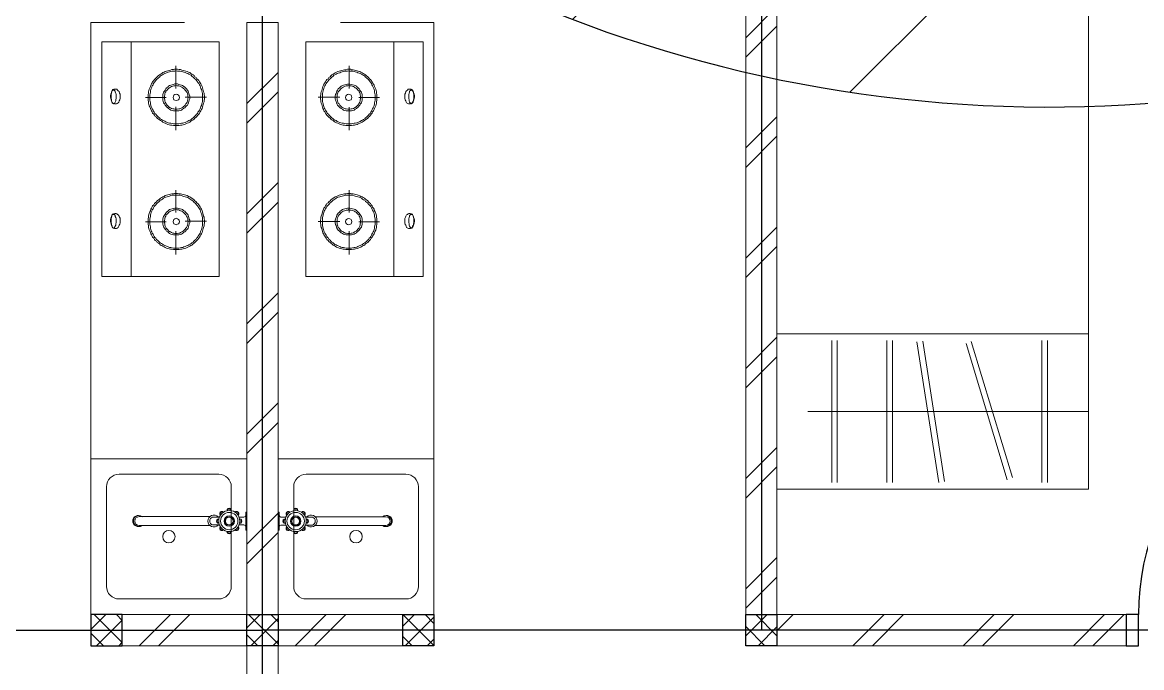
# Model space of a CAD drawing. Header units: millimetres. Extents: x -324 to 75, y -297 to 74.
# Drawn here: x -71.596 to -68.006, y 10.525 to 12.596 of the extents above; entities that cross this region are included whole.
import ezdxf

# ---------------------------------------------------------------- set-up
doc = ezdxf.new("R2010")
doc.units = ezdxf.units.MM
doc.layers.get('defpoints').update_dxf_attribs({"color": 1})
for name, color, linetype, lineweight in [('ars', 11, 'Continuous', 0), ('KOL', 1, 'Continuous', 30), ('KOLOM', 4, 'Continuous', 9), ('lan', 7, 'Continuous', 15), ('SANITAIR', 15, 'Continuous', 9), ('tem', 5, 'Continuous', 20)]:
    doc.layers.add(name, color=color, linetype=linetype, lineweight=lineweight)
doc.layers.add('as', color=1, linetype='Continuous', plot=False)
doc.layers.add('Kusen', color=30, linetype='Continuous')

# ---------------------------------------------------------------- blocks, each defined once
blk = doc.blocks.new('P.80')
at = {"layer": 'Kusen'}
for points in [[(-69.8094, -74.8368), (-69.7694, -74.8368), (-69.7694, -74.0368), (-69.8094, -74.0368)], [(-70.6094, -74.9368), (-70.5694, -74.9368), (-70.5694, -74.8368), (-70.6094, -74.8368)], [(-69.7694, -74.9368), (-69.7294, -74.9368), (-69.7294, -74.8368), (-69.7694, -74.8368)]]:
    blk.add_lwpolyline(points, close=True, dxfattribs=at)
blk.add_arc((-69.7694, -74.8368), 0.8, 90, 180, dxfattribs=at)
blk = doc.blocks.new('KRAN DPR ATAS')
for p, q in [((-0.0289, 0), (0.0289, 0)), ((-0.0289, 0), (-0.0289, -0.0021)), ((0.0289, 0), (0.0289, -0.0021)), ((-0.0275, -0.0035), (0.0275, -0.0035)), ((-0.0127, -0.0092), (-0.0127, -0.0252)), ((0.0127, -0.0092), (0.0127, -0.0252)), ((-0.0127, -0.0877), (-0.0127, -0.1101)), ((0.0127, -0.0877), (0.0127, -0.1101)), ((-0.014, -0.1188), (-0.014, -0.3457)), ((0.014, -0.1188), (0.014, -0.3457))]:
    blk.add_line(p, q)
for radius in [0.0338, 0.0279, 0.0166, 0.0138, 0.0123]:
    blk.add_circle((0, -0.0564), radius)
for centre, radius, start, end in [((-0.0239, -0.0326), 0.00706, 39.002, 230.998), ((-0.0222, -0.0342), 0.00706, 58.1189, 211.8811), ((-0.0275, -0.0021), 0.00141, 180, 270), ((-0.0183, -0.0092), 0.00564, 0, 90), ((-0.0009, -0.0214), 0.00884, 254.902, 254.902), ((0, -0.0227), 0.00706, 354.002, 185.998), ((0, -0.025), 0.00706, 13.1189, 166.8811), ((0.0183, -0.0092), 0.00564, 90, 180), ((0.0239, -0.0326), 0.00706, 309.002, 140.998), ((0.0222, -0.0342), 0.00706, 328.1189, 121.8811), ((0.0275, -0.0021), 0.00141, 270, 0), ((-0.0338, -0.0564), 0.00706, 84.002, 275.998), ((-0.0315, -0.0564), 0.00706, 103.1189, 256.8811), ((0.0338, -0.0564), 0.00706, 264.002, 95.998), ((0.0315, -0.0564), 0.00706, 283.1189, 76.8811), ((-0.0239, -0.0803), 0.00706, 129.002, 320.998), ((-0.0222, -0.0787), 0.00706, 148.1189, 301.8811), ((0, -0.1058), 0.0191, 134.711, 45.289), ((0, -0.0902), 0.00706, 174.002, 5.998), ((0, -0.0879), 0.00706, 193.1189, 346.8811), ((0.0239, -0.0803), 0.00706, 219.002, 50.998), ((0.0222, -0.0787), 0.00706, 238.1189, 31.8811), ((0, -0.1058), 0.0134, 198.6717, 270), ((0, -0.1058), 0.0134, 270, 341.3283), ((0, -0.3457), 0.0178, 141.8277, 38.1723), ((0, -0.3484), 0.0178, 175.6641, 4.3359), ((0, -0.3457), 0.014, 180, 0)]:
    blk.add_arc(centre, radius, start, end)
blk = doc.blocks.new('KOMPOR')
for points in [[(0, 0.3765), (0, -0.3765)], [(0.0944, 0.3765), (0, 0.3765)], [(0.3765, 0.3765), (0.0944, 0.3765)], [(0.0944, 0.3765), (0.0944, -0.3765)], [(0.3765, -0.3765), (0.3765, 0.3765)], [(0.2385, 0.2906), (0.2337, 0.2906), (0.23, 0.2906), (0.2252, 0.2893), (0.2203, 0.2893), (0.2167, 0.2881), (0.2119, 0.2869), (0.2082, 0.2857), (0.2034, 0.2833), (0.1998, 0.2821), (0.1961, 0.2797), (0.1925, 0.2772), (0.1889, 0.276), (0.1852, 0.2724), (0.1816, 0.27), (0.178, 0.2676), (0.1755, 0.2639), (0.1719, 0.2615), (0.1695, 0.2579), (0.1671, 0.2542), (0.1634, 0.2506), (0.1622, 0.247), (0.1598, 0.2433), (0.1574, 0.2397), (0.1562, 0.2361), (0.1538, 0.2312), (0.1525, 0.2276), (0.1513, 0.2228), (0.1501, 0.2191), (0.1501, 0.2143), (0.1489, 0.2094), (0.1489, 0.2058), (0.1489, 0.201), (0.1489, 0.1961), (0.1489, 0.1913), (0.1501, 0.1864), (0.1501, 0.1828), (0.1513, 0.178), (0.1525, 0.1743), (0.1538, 0.1695), (0.1562, 0.1659), (0.1574, 0.161), (0.1598, 0.1574), (0.1622, 0.1538), (0.1634, 0.1501), (0.1671, 0.1465), (0.1695, 0.1429), (0.1719, 0.1404), (0.1755, 0.1368), (0.178, 0.1344), (0.1816, 0.1308), (0.1852, 0.1283), (0.1889, 0.1259), (0.1925, 0.1235), (0.1961, 0.1211), (0.1998, 0.1199), (0.2034, 0.1174), (0.2082, 0.1162), (0.2119, 0.115), (0.2167, 0.1138), (0.2203, 0.1126), (0.2252, 0.1114), (0.23, 0.1114), (0.2337, 0.1102), (0.2385, 0.1102), (0.2433, 0.1102), (0.2482, 0.1114), (0.253, 0.1114), (0.2567, 0.1126), (0.2615, 0.1138), (0.2651, 0.115), (0.27, 0.1162), (0.2736, 0.1174), (0.2785, 0.1199), (0.2821, 0.1211), (0.2857, 0.1235), (0.2893, 0.1259), (0.293, 0.1283), (0.2966, 0.1308), (0.299, 0.1344), (0.3027, 0.1368), (0.3051, 0.1404), (0.3087, 0.1429), (0.3111, 0.1465), (0.3136, 0.1501), (0.316, 0.1538), (0.3184, 0.1574), (0.3196, 0.161), (0.322, 0.1659), (0.3232, 0.1695), (0.3245, 0.1743), (0.3257, 0.178), (0.3269, 0.1828), (0.3281, 0.1864), (0.3281, 0.1913), (0.3293, 0.1961), (0.3293, 0.201), (0.3293, 0.2058), (0.3281, 0.2094), (0.3281, 0.2143), (0.3269, 0.2191), (0.3257, 0.2228), (0.3245, 0.2276), (0.3232, 0.2312), (0.322, 0.2361), (0.3196, 0.2397), (0.3184, 0.2433), (0.316, 0.247), (0.3136, 0.2506), (0.3111, 0.2542), (0.3087, 0.2579), (0.3051, 0.2615), (0.3027, 0.2639), (0.299, 0.2676), (0.2966, 0.27), (0.293, 0.2724), (0.2893, 0.276), (0.2857, 0.2772), (0.2821, 0.2797), (0.2785, 0.2821), (0.2736, 0.2833), (0.27, 0.2857), (0.2651, 0.2869), (0.2615, 0.2881), (0.2567, 0.2893), (0.253, 0.2893), (0.2482, 0.2906), (0.2433, 0.2906), (0.2385, 0.2906)], [(0.2373, 0.3063), (0.2373, 0.2312)], [(0.2385, 0.2857), (0.2349, 0.2857), (0.23, 0.2857), (0.2264, 0.2845), (0.2215, 0.2833), (0.2179, 0.2833), (0.2131, 0.2821), (0.2094, 0.2809), (0.2058, 0.2785), (0.2022, 0.2772), (0.1985, 0.2748), (0.1949, 0.2736), (0.1913, 0.2712), (0.1877, 0.2688), (0.1852, 0.2663), (0.1816, 0.2639), (0.1792, 0.2603), (0.1755, 0.2579), (0.1731, 0.2542), (0.1707, 0.2518), (0.1683, 0.2482), (0.1659, 0.2446), (0.1646, 0.2409), (0.1622, 0.2373), (0.161, 0.2337), (0.1586, 0.23), (0.1574, 0.2264), (0.1562, 0.2215), (0.1562, 0.2179), (0.155, 0.2131), (0.1538, 0.2094), (0.1538, 0.2046), (0.1538, 0.201), (0.1538, 0.1961), (0.1538, 0.1925), (0.155, 0.1877), (0.1562, 0.184), (0.1562, 0.1792), (0.1574, 0.1755), (0.1586, 0.1719), (0.161, 0.1671), (0.1622, 0.1634), (0.1646, 0.1598), (0.1659, 0.1562), (0.1683, 0.1525), (0.1707, 0.1501), (0.1731, 0.1465), (0.1755, 0.1441), (0.1792, 0.1404), (0.1816, 0.138), (0.1852, 0.1356), (0.1877, 0.132), (0.1913, 0.1308), (0.1949, 0.1283), (0.1985, 0.1259), (0.2022, 0.1235), (0.2058, 0.1223), (0.2094, 0.1211), (0.2131, 0.1199), (0.2179, 0.1186), (0.2215, 0.1174), (0.2264, 0.1162), (0.23, 0.1162), (0.2349, 0.1162), (0.2385, 0.1162), (0.2433, 0.1162), (0.247, 0.1162), (0.2518, 0.1162), (0.2554, 0.1174), (0.2603, 0.1186), (0.2639, 0.1199), (0.2676, 0.1211), (0.2724, 0.1223), (0.276, 0.1235), (0.2797, 0.1259), (0.2833, 0.1283), (0.2869, 0.1308), (0.2893, 0.132), (0.293, 0.1356), (0.2954, 0.138), (0.299, 0.1404), (0.3015, 0.1441), (0.3039, 0.1465), (0.3075, 0.1501), (0.3087, 0.1525), (0.3111, 0.1562), (0.3136, 0.1598), (0.316, 0.1634), (0.3172, 0.1671), (0.3184, 0.1719), (0.3196, 0.1755), (0.3208, 0.1792), (0.322, 0.184), (0.3232, 0.1877), (0.3232, 0.1925), (0.3232, 0.1961), (0.3232, 0.201), (0.3232, 0.2046), (0.3232, 0.2094), (0.3232, 0.2131), (0.322, 0.2179), (0.3208, 0.2215), (0.3196, 0.2264), (0.3184, 0.23), (0.3172, 0.2337), (0.316, 0.2373), (0.3136, 0.2409), (0.3111, 0.2446), (0.3087, 0.2482), (0.3075, 0.2518), (0.3039, 0.2542), (0.3015, 0.2579), (0.299, 0.2603), (0.2954, 0.2639), (0.293, 0.2663), (0.2893, 0.2688), (0.2869, 0.2712), (0.2833, 0.2736), (0.2797, 0.2748), (0.276, 0.2772), (0.2724, 0.2785), (0.2676, 0.2809), (0.2639, 0.2821), (0.2603, 0.2833), (0.2554, 0.2833), (0.2518, 0.2845), (0.247, 0.2857), (0.2433, 0.2857), (0.2385, 0.2857)], [(0.0436, 0.2228), (0.0472, 0.2228), (0.0496, 0.2215), (0.0533, 0.2191), (0.0545, 0.2155), (0.0557, 0.2119), (0.0581, 0.2094), (0.0593, 0.2046), (0.0593, 0.1998), (0.0593, 0.1949), (0.0593, 0.1901), (0.0569, 0.1864), (0.0557, 0.1828), (0.0533, 0.1792), (0.0508, 0.178), (0.0484, 0.1755), (0.046, 0.1743), (0.0424, 0.1743), (0.04, 0.1755), (0.0375, 0.178), (0.0339, 0.1792), (0.0327, 0.1828), (0.0315, 0.1864), (0.0291, 0.1901), (0.0278, 0.1949), (0.0278, 0.1998), (0.0291, 0.2046), (0.0303, 0.2094), (0.0315, 0.2119), (0.0339, 0.2155), (0.0351, 0.2191), (0.0375, 0.2215), (0.0412, 0.2228), (0.0436, 0.2228)], [(0.0375, 0.2215), (0.04, 0.2215), (0.04, 0.2203), (0.0424, 0.2179), (0.0436, 0.2155), (0.0448, 0.2119), (0.0448, 0.2082), (0.046, 0.2034), (0.046, 0.1998), (0.046, 0.1961), (0.046, 0.1913), (0.0448, 0.1877), (0.0436, 0.184), (0.0436, 0.1816), (0.0412, 0.178), (0.04, 0.1768), (0.0387, 0.1755), (0.0375, 0.1755), (0.0351, 0.1768), (0.0339, 0.178), (0.0327, 0.1816), (0.0315, 0.184), (0.0315, 0.1877), (0.0303, 0.1913), (0.0303, 0.1961), (0.0303, 0.1998), (0.0303, 0.2034), (0.0315, 0.2082), (0.0315, 0.2119), (0.0327, 0.2155), (0.0339, 0.2179), (0.0351, 0.2203), (0.0363, 0.2215), (0.0375, 0.2215)], [(0.2385, 0.2433), (0.2349, 0.2433), (0.23, 0.2433), (0.2264, 0.2421), (0.2215, 0.2409), (0.2179, 0.2385), (0.2143, 0.2361), (0.2119, 0.2337), (0.2082, 0.2312), (0.2058, 0.2276), (0.2034, 0.2252), (0.201, 0.2215), (0.1985, 0.2179), (0.1973, 0.2131), (0.1961, 0.2094), (0.1961, 0.2046), (0.1961, 0.201), (0.1961, 0.1961), (0.1961, 0.1925), (0.1973, 0.1877), (0.1985, 0.184), (0.201, 0.1804), (0.2034, 0.1768), (0.2058, 0.1731), (0.2082, 0.1707), (0.2119, 0.1671), (0.2143, 0.1646), (0.2179, 0.1622), (0.2215, 0.161), (0.2264, 0.1598), (0.23, 0.1586), (0.2349, 0.1574), (0.2385, 0.1574), (0.2433, 0.1574), (0.247, 0.1586), (0.2518, 0.1598), (0.2554, 0.161), (0.2591, 0.1622), (0.2627, 0.1646), (0.2663, 0.1671), (0.2688, 0.1707), (0.2724, 0.1731), (0.2748, 0.1768), (0.2772, 0.1804), (0.2785, 0.184), (0.2797, 0.1877), (0.2809, 0.1925), (0.2821, 0.1961), (0.2821, 0.201), (0.2821, 0.2046), (0.2809, 0.2094), (0.2797, 0.2131), (0.2785, 0.2179), (0.2772, 0.2215), (0.2748, 0.2252), (0.2724, 0.2276), (0.2688, 0.2312), (0.2663, 0.2337), (0.2627, 0.2361), (0.2591, 0.2385), (0.2554, 0.2409), (0.2518, 0.2421), (0.247, 0.2433), (0.2433, 0.2433), (0.2385, 0.2433)], [(0.2385, 0.2385), (0.2349, 0.2385), (0.2312, 0.2373), (0.2276, 0.2373), (0.224, 0.2361), (0.2203, 0.2337), (0.2179, 0.2324), (0.2143, 0.23), (0.2119, 0.2276), (0.2094, 0.2252), (0.207, 0.2215), (0.2058, 0.2191), (0.2034, 0.2155), (0.2022, 0.2119), (0.2022, 0.2082), (0.201, 0.2046), (0.201, 0.201), (0.201, 0.1973), (0.2022, 0.1925), (0.2022, 0.1889), (0.2034, 0.1864), (0.2058, 0.1828), (0.207, 0.1792), (0.2094, 0.1768), (0.2119, 0.1743), (0.2143, 0.1719), (0.2179, 0.1695), (0.2203, 0.1671), (0.224, 0.1659), (0.2276, 0.1646), (0.2312, 0.1634), (0.2349, 0.1634), (0.2385, 0.1622), (0.2421, 0.1634), (0.247, 0.1634), (0.2506, 0.1646), (0.253, 0.1659), (0.2567, 0.1671), (0.2603, 0.1695), (0.2627, 0.1719), (0.2651, 0.1743), (0.2676, 0.1768), (0.27, 0.1792), (0.2724, 0.1828), (0.2736, 0.1864), (0.2748, 0.1889), (0.276, 0.1925), (0.276, 0.1973), (0.2772, 0.201), (0.276, 0.2046), (0.276, 0.2082), (0.2748, 0.2119), (0.2736, 0.2155), (0.2724, 0.2191), (0.27, 0.2215), (0.2676, 0.2252), (0.2651, 0.2276), (0.2627, 0.23), (0.2603, 0.2324), (0.2567, 0.2337), (0.253, 0.2361), (0.2506, 0.2373), (0.247, 0.2373), (0.2421, 0.2385), (0.2385, 0.2385)], [(0.1404, 0.201), (0.207, 0.201)], [(0.2385, 0.2107), (0.2349, 0.2094), (0.2312, 0.2082), (0.23, 0.2046), (0.2288, 0.201), (0.23, 0.1961), (0.2312, 0.1937), (0.2349, 0.1913), (0.2385, 0.1901), (0.2433, 0.1913), (0.2458, 0.1937), (0.2482, 0.1961), (0.2494, 0.201), (0.2482, 0.2046), (0.2458, 0.2082), (0.2433, 0.2094), (0.2385, 0.2107)], [(0.3366, 0.1998), (0.2676, 0.1998)], [(0.2373, 0.0993), (0.2373, 0.1719)], [(0.2373, -0.0932), (0.2373, -0.1671)], [(0.2385, -0.1077), (0.2337, -0.1077), (0.23, -0.1077), (0.2252, -0.109), (0.2203, -0.109), (0.2167, -0.1102), (0.2119, -0.1114), (0.2082, -0.1126), (0.2034, -0.115), (0.1998, -0.1162), (0.1961, -0.1186), (0.1925, -0.1211), (0.1889, -0.1235), (0.1852, -0.1259), (0.1816, -0.1283), (0.178, -0.1308), (0.1755, -0.1344), (0.1719, -0.1368), (0.1695, -0.1404), (0.1671, -0.1441), (0.1634, -0.1477), (0.1622, -0.1513), (0.1598, -0.155), (0.1574, -0.1586), (0.1562, -0.1622), (0.1538, -0.1671), (0.1525, -0.1707), (0.1513, -0.1755), (0.1501, -0.1792), (0.1501, -0.184), (0.1489, -0.1889), (0.1489, -0.1925), (0.1489, -0.1973), (0.1489, -0.2022), (0.1489, -0.207), (0.1501, -0.2119), (0.1501, -0.2155), (0.1513, -0.2203), (0.1525, -0.224), (0.1538, -0.2288), (0.1562, -0.2324), (0.1574, -0.2373), (0.1598, -0.2409), (0.1622, -0.2446), (0.1634, -0.2482), (0.1671, -0.2518), (0.1695, -0.2554), (0.1719, -0.2579), (0.1755, -0.2615), (0.178, -0.2639), (0.1816, -0.2676), (0.1852, -0.27), (0.1889, -0.2724), (0.1925, -0.2748), (0.1961, -0.2772), (0.1998, -0.2785), (0.2034, -0.2809), (0.2082, -0.2821), (0.2119, -0.2833), (0.2167, -0.2845), (0.2203, -0.2857), (0.2252, -0.2869), (0.23, -0.2869), (0.2337, -0.2881), (0.2385, -0.2881), (0.2433, -0.2881), (0.2482, -0.2869), (0.253, -0.2869), (0.2567, -0.2857), (0.2615, -0.2845), (0.2651, -0.2833), (0.27, -0.2821), (0.2736, -0.2809), (0.2785, -0.2785), (0.2821, -0.2772), (0.2857, -0.2748), (0.2893, -0.2724), (0.293, -0.27), (0.2966, -0.2676), (0.299, -0.2639), (0.3027, -0.2615), (0.3051, -0.2579), (0.3087, -0.2554), (0.3111, -0.2518), (0.3136, -0.2482), (0.316, -0.2446), (0.3184, -0.2409), (0.3196, -0.2373), (0.322, -0.2324), (0.3232, -0.2288), (0.3245, -0.224), (0.3257, -0.2203), (0.3269, -0.2155), (0.3281, -0.2119), (0.3281, -0.207), (0.3293, -0.2022), (0.3293, -0.1973), (0.3293, -0.1925), (0.3281, -0.1889), (0.3281, -0.184), (0.3269, -0.1792), (0.3257, -0.1755), (0.3245, -0.1707), (0.3232, -0.1671), (0.322, -0.1622), (0.3196, -0.1586), (0.3184, -0.155), (0.316, -0.1513), (0.3136, -0.1477), (0.3111, -0.1441), (0.3087, -0.1404), (0.3051, -0.1368), (0.3027, -0.1344), (0.299, -0.1308), (0.2966, -0.1283), (0.293, -0.1259), (0.2893, -0.1235), (0.2857, -0.1211), (0.2821, -0.1186), (0.2785, -0.1162), (0.2736, -0.115), (0.27, -0.1126), (0.2651, -0.1114), (0.2615, -0.1102), (0.2567, -0.109), (0.253, -0.109), (0.2482, -0.1077), (0.2433, -0.1077), (0.2385, -0.1077)], [(0.2385, -0.1126), (0.2349, -0.1126), (0.23, -0.1126), (0.2264, -0.1138), (0.2215, -0.115), (0.2179, -0.115), (0.2131, -0.1162), (0.2094, -0.1174), (0.2058, -0.1199), (0.2022, -0.1211), (0.1985, -0.1235), (0.1949, -0.1247), (0.1913, -0.1271), (0.1877, -0.1295), (0.1852, -0.132), (0.1816, -0.1344), (0.1792, -0.138), (0.1755, -0.1404), (0.1731, -0.1441), (0.1707, -0.1465), (0.1683, -0.1501), (0.1659, -0.1538), (0.1646, -0.1574), (0.1622, -0.161), (0.161, -0.1646), (0.1586, -0.1683), (0.1574, -0.1719), (0.1562, -0.1768), (0.1562, -0.1804), (0.155, -0.1852), (0.1538, -0.1889), (0.1538, -0.1937), (0.1538, -0.1973), (0.1538, -0.2022), (0.1538, -0.2058), (0.155, -0.2107), (0.1562, -0.2143), (0.1562, -0.2191), (0.1574, -0.2228), (0.1586, -0.2264), (0.161, -0.2312), (0.1622, -0.2349), (0.1646, -0.2385), (0.1659, -0.2421), (0.1683, -0.2458), (0.1707, -0.2482), (0.1731, -0.2518), (0.1755, -0.2554), (0.1792, -0.2579), (0.1816, -0.2603), (0.1852, -0.2627), (0.1877, -0.2663), (0.1913, -0.2688), (0.1949, -0.27), (0.1985, -0.2724), (0.2022, -0.2748), (0.2058, -0.276), (0.2094, -0.2772), (0.2131, -0.2785), (0.2179, -0.2797), (0.2215, -0.2809), (0.2264, -0.2821), (0.23, -0.2821), (0.2349, -0.2821), (0.2385, -0.2833), (0.2433, -0.2821), (0.247, -0.2821), (0.2518, -0.2821), (0.2554, -0.2809), (0.2603, -0.2797), (0.2639, -0.2785), (0.2676, -0.2772), (0.2724, -0.276), (0.276, -0.2748), (0.2797, -0.2724), (0.2833, -0.27), (0.2869, -0.2688), (0.2893, -0.2663), (0.293, -0.2627), (0.2954, -0.2603), (0.299, -0.2579), (0.3015, -0.2554), (0.3039, -0.2518), (0.3075, -0.2482), (0.3087, -0.2458), (0.3111, -0.2421), (0.3136, -0.2385), (0.316, -0.2349), (0.3172, -0.2312), (0.3184, -0.2264), (0.3196, -0.2228), (0.3208, -0.2191), (0.322, -0.2143), (0.3232, -0.2107), (0.3232, -0.2058), (0.3232, -0.2022), (0.3232, -0.1973), (0.3232, -0.1937), (0.3232, -0.1889), (0.3232, -0.1852), (0.322, -0.1804), (0.3208, -0.1768), (0.3196, -0.1719), (0.3184, -0.1683), (0.3172, -0.1646), (0.316, -0.161), (0.3136, -0.1574), (0.3111, -0.1538), (0.3087, -0.1501), (0.3075, -0.1465), (0.3039, -0.1441), (0.3015, -0.1404), (0.299, -0.138), (0.2954, -0.1344), (0.293, -0.132), (0.2893, -0.1295), (0.2869, -0.1271), (0.2833, -0.1247), (0.2797, -0.1235), (0.276, -0.1211), (0.2724, -0.1199), (0.2676, -0.1174), (0.2639, -0.1162), (0.2603, -0.115), (0.2554, -0.115), (0.2518, -0.1138), (0.247, -0.1126), (0.2433, -0.1126), (0.2385, -0.1126)], [(0.0436, -0.1768), (0.0472, -0.1768), (0.0496, -0.178), (0.0533, -0.1804), (0.0545, -0.1828), (0.0557, -0.1864), (0.0581, -0.1901), (0.0593, -0.1949), (0.0593, -0.1985), (0.0593, -0.2034), (0.0593, -0.2082), (0.0569, -0.2119), (0.0557, -0.2167), (0.0533, -0.2191), (0.0508, -0.2215), (0.0484, -0.224), (0.046, -0.224), (0.0424, -0.224), (0.04, -0.224), (0.0375, -0.2215), (0.0339, -0.2191), (0.0327, -0.2167), (0.0315, -0.2119), (0.0291, -0.2082), (0.0278, -0.2034), (0.0278, -0.1985), (0.0291, -0.1949), (0.0303, -0.1901), (0.0315, -0.1864), (0.0339, -0.1828), (0.0351, -0.1804), (0.0375, -0.178), (0.0412, -0.1768), (0.0436, -0.1768)], [(0.0375, -0.1768), (0.04, -0.178), (0.04, -0.1792), (0.0424, -0.1804), (0.0436, -0.1828), (0.0448, -0.1864), (0.0448, -0.1901), (0.046, -0.1949), (0.046, -0.1985), (0.046, -0.2034), (0.046, -0.2082), (0.0448, -0.2107), (0.0436, -0.2155), (0.0436, -0.2179), (0.0412, -0.2203), (0.04, -0.2228), (0.0387, -0.2228), (0.0375, -0.2228), (0.0351, -0.2228), (0.0339, -0.2203), (0.0327, -0.2179), (0.0315, -0.2155), (0.0315, -0.2107), (0.0303, -0.2082), (0.0303, -0.2034), (0.0303, -0.1985), (0.0303, -0.1949), (0.0315, -0.1901), (0.0315, -0.1864), (0.0327, -0.1828), (0.0339, -0.1804), (0.0351, -0.1792), (0.0363, -0.178), (0.0375, -0.1768)], [(0.2385, -0.155), (0.2349, -0.155), (0.23, -0.155), (0.2264, -0.1562), (0.2215, -0.1574), (0.2179, -0.1598), (0.2143, -0.1622), (0.2119, -0.1646), (0.2082, -0.1671), (0.2058, -0.1707), (0.2034, -0.1731), (0.201, -0.1768), (0.1985, -0.1804), (0.1973, -0.1852), (0.1961, -0.1889), (0.1961, -0.1937), (0.1961, -0.1973), (0.1961, -0.2022), (0.1961, -0.207), (0.1973, -0.2107), (0.1985, -0.2143), (0.201, -0.2179), (0.2034, -0.2215), (0.2058, -0.2252), (0.2082, -0.2288), (0.2119, -0.2312), (0.2143, -0.2337), (0.2179, -0.2361), (0.2215, -0.2373), (0.2264, -0.2385), (0.23, -0.2397), (0.2349, -0.2409), (0.2385, -0.2409), (0.2433, -0.2409), (0.247, -0.2397), (0.2518, -0.2385), (0.2554, -0.2373), (0.2591, -0.2361), (0.2627, -0.2337), (0.2663, -0.2312), (0.2688, -0.2288), (0.2724, -0.2252), (0.2748, -0.2215), (0.2772, -0.2179), (0.2785, -0.2143), (0.2797, -0.2107), (0.2809, -0.207), (0.2821, -0.2022), (0.2821, -0.1973), (0.2821, -0.1937), (0.2809, -0.1889), (0.2797, -0.1852), (0.2785, -0.1804), (0.2772, -0.1768), (0.2748, -0.1731), (0.2724, -0.1707), (0.2688, -0.1671), (0.2663, -0.1646), (0.2627, -0.1622), (0.2591, -0.1598), (0.2554, -0.1574), (0.2518, -0.1562), (0.247, -0.155), (0.2433, -0.155), (0.2385, -0.155)], [(0.2385, -0.1598), (0.2349, -0.1598), (0.2312, -0.161), (0.2276, -0.161), (0.224, -0.1622), (0.2203, -0.1646), (0.2179, -0.1659), (0.2143, -0.1683), (0.2119, -0.1707), (0.2094, -0.1731), (0.207, -0.1768), (0.2058, -0.1792), (0.2034, -0.1828), (0.2022, -0.1864), (0.2022, -0.1901), (0.201, -0.1937), (0.201, -0.1973), (0.201, -0.2022), (0.2022, -0.2058), (0.2022, -0.2094), (0.2034, -0.2131), (0.2058, -0.2155), (0.207, -0.2191), (0.2094, -0.2215), (0.2119, -0.224), (0.2143, -0.2264), (0.2179, -0.2288), (0.2203, -0.2312), (0.224, -0.2324), (0.2276, -0.2337), (0.2312, -0.2349), (0.2349, -0.2349), (0.2385, -0.2361), (0.2421, -0.2349), (0.247, -0.2349), (0.2506, -0.2337), (0.253, -0.2324), (0.2567, -0.2312), (0.2603, -0.2288), (0.2627, -0.2264), (0.2651, -0.224), (0.2676, -0.2215), (0.27, -0.2191), (0.2724, -0.2155), (0.2736, -0.2131), (0.2748, -0.2094), (0.276, -0.2058), (0.276, -0.2022), (0.2772, -0.1973), (0.276, -0.1937), (0.276, -0.1901), (0.2748, -0.1864), (0.2736, -0.1828), (0.2724, -0.1792), (0.27, -0.1768), (0.2676, -0.1731), (0.2651, -0.1707), (0.2627, -0.1683), (0.2603, -0.1659), (0.2567, -0.1646), (0.253, -0.1622), (0.2506, -0.161), (0.247, -0.161), (0.2421, -0.1598), (0.2385, -0.1598)], [(0.1404, -0.1973), (0.207, -0.1973)], [(0.2385, -0.1877), (0.2349, -0.1889), (0.2312, -0.1901), (0.23, -0.1937), (0.2288, -0.1973), (0.23, -0.2022), (0.2312, -0.2046), (0.2349, -0.207), (0.2385, -0.2082), (0.2433, -0.207), (0.2458, -0.2046), (0.2482, -0.2022), (0.2494, -0.1973), (0.2482, -0.1937), (0.2458, -0.1901), (0.2433, -0.1889), (0.2385, -0.1877)], [(0.3366, -0.1985), (0.2676, -0.1985)], [(0.2373, -0.299), (0.2373, -0.2264)], [(0.0944, -0.3765), (0, -0.3765)], [(0.0944, -0.3765), (0.3765, -0.3765)]]:
    blk.add_lwpolyline(points)
blk = doc.blocks.new('BED2')
blk.add_lwpolyline([(-0.4994, 1.9988), (0.4994, 1.9988), (0.4994, 0), (-0.4994, 0)], close=True)
for points in [[(0.4994, 1.9988), (0.4994, 0)], [(0.2827, 1.8765), (0.2766, 1.8789), (0.2706, 1.8826), (0.2633, 1.885), (0.2573, 1.8874), (0.2512, 1.8898), (0.2439, 1.8923), (0.2379, 1.8947), (0.2306, 1.8959), (0.2246, 1.8983), (0.2185, 1.9007), (0.2113, 1.9019), (0.2052, 1.9044), (0.1979, 1.9056), (0.1919, 1.9068), (0.1846, 1.9092), (0.1786, 1.9104), (0.1713, 1.9116), (0.1653, 1.9128), (0.158, 1.914), (0.1519, 1.9153), (0.1447, 1.9165), (0.1374, 1.9165), (0.1314, 1.9177), (0.1241, 1.9189), (0.118, 1.9189), (0.1108, 1.9201), (0.1047, 1.9201), (0.0975, 1.9201), (0.0902, 1.9213), (0.0841, 1.9213), (0.0769, 1.9213), (0.0708, 1.9213), (0.0636, 1.9213), (0.0563, 1.9213), (0.0502, 1.9213), (0.043, 1.9201), (0.0369, 1.9201), (0.0297, 1.9201), (0.0224, 1.9189), (0.0163, 1.9189), (0.0091, 1.9177), (0.003, 1.9165), (-0.0042, 1.9165), (-0.0115, 1.9153), (-0.0176, 1.914), (-0.0248, 1.9128), (-0.0309, 1.9116), (-0.0381, 1.9104), (-0.0442, 1.9092), (-0.0515, 1.9068), (-0.0575, 1.9056), (-0.0648, 1.9044), (-0.0708, 1.9019), (-0.0781, 1.9007), (-0.0841, 1.8983), (-0.0902, 1.8959), (-0.0975, 1.8947), (-0.1035, 1.8923), (-0.1108, 1.8898), (-0.1168, 1.8874), (-0.1229, 1.885), (-0.1301, 1.8826), (-0.1362, 1.8789), (-0.1423, 1.8765)], [(-0.1435, 1.8765), (-0.1435, 1.8765), (-0.1435, 1.8765), (-0.1447, 1.8765), (-0.1447, 1.8777), (-0.1447, 1.8789), (-0.1471, 1.8789), (-0.1471, 1.8814), (-0.1495, 1.8814), (-0.1495, 1.8826), (-0.1495, 1.8826), (-0.1495, 1.8838), (-0.1519, 1.8838), (-0.1519, 1.8862), (-0.1556, 1.8862), (-0.1556, 1.8874), (-0.158, 1.8874), (-0.158, 1.8886), (-0.1592, 1.8886), (-0.1592, 1.8886), (-0.1689, 1.8886), (-0.1689, 1.8898), (-0.1701, 1.8898), (-0.1701, 1.891), (-0.1737, 1.891), (-0.1737, 1.8898), (-0.1737, 1.8898), (-0.1737, 1.8886), (-0.1774, 1.8886), (-0.1774, 1.8886), (-0.1774, 1.8886), (-0.1774, 1.8862), (-0.1786, 1.8862), (-0.1786, 1.8789), (-0.1774, 1.8789), (-0.1774, 1.8765), (-0.1774, 1.8765), (-0.1774, 1.8729), (-0.1762, 1.8729), (-0.1762, 1.8705), (-0.1749, 1.8705), (-0.1749, 1.868), (-0.1737, 1.868), (-0.1737, 1.8668), (-0.1737, 1.8668), (-0.1737, 1.8632), (-0.1725, 1.8632), (-0.1725, 1.8608), (-0.1713, 1.8608), (-0.1713, 1.8571), (-0.1713, 1.8571), (-0.1713, 1.8559), (-0.1701, 1.8559), (-0.1701, 1.8547), (-0.1689, 1.8547), (-0.1689, 1.8523), (-0.1677, 1.8523)], [(0.3081, 1.8523), (0.3081, 1.8523), (0.3081, 1.8547), (0.3093, 1.8547), (0.3093, 1.8559), (0.3105, 1.8559), (0.3105, 1.8571), (0.3117, 1.8571), (0.3117, 1.8608), (0.3117, 1.8608), (0.3117, 1.8632), (0.313, 1.8632), (0.313, 1.8668), (0.3142, 1.8668), (0.3142, 1.868), (0.3142, 1.868), (0.3142, 1.8705), (0.3154, 1.8705), (0.3154, 1.8729), (0.3166, 1.8729), (0.3166, 1.8765), (0.3178, 1.8765), (0.3178, 1.8789), (0.3178, 1.8789), (0.3178, 1.8862), (0.3178, 1.8862), (0.3178, 1.8886), (0.3166, 1.8886), (0.3166, 1.8886), (0.3142, 1.8886), (0.3142, 1.8898), (0.313, 1.8898), (0.313, 1.891), (0.3093, 1.891), (0.3093, 1.8898), (0.3081, 1.8898), (0.3081, 1.8886), (0.2996, 1.8886), (0.2996, 1.8886), (0.2972, 1.8886), (0.2972, 1.8874), (0.296, 1.8874), (0.296, 1.8862), (0.2924, 1.8862), (0.2924, 1.8838), (0.29, 1.8838), (0.29, 1.8826), (0.2887, 1.8826), (0.2887, 1.8814), (0.2863, 1.8814), (0.2863, 1.8789), (0.2851, 1.8789), (0.2851, 1.8777), (0.2839, 1.8777), (0.2839, 1.8765), (0.2839, 1.8765), (0.2839, 1.8765), (0.2827, 1.8765)], [(-0.1677, 1.8523), (-0.1701, 1.8475), (-0.1725, 1.8426), (-0.1749, 1.8378), (-0.1774, 1.8329), (-0.1798, 1.8293), (-0.1822, 1.8245), (-0.1834, 1.8196), (-0.1858, 1.8148), (-0.187, 1.8099), (-0.1895, 1.8051), (-0.1907, 1.799), (-0.1931, 1.7942), (-0.1943, 1.7893), (-0.1955, 1.7845), (-0.1967, 1.7797), (-0.1979, 1.7748), (-0.1992, 1.77), (-0.2004, 1.7651), (-0.2016, 1.7591), (-0.2028, 1.7542), (-0.204, 1.7494), (-0.204, 1.7446), (-0.2052, 1.7397), (-0.2052, 1.7349), (-0.2064, 1.7288), (-0.2064, 1.724), (-0.2076, 1.7191), (-0.2076, 1.7143), (-0.2076, 1.7082), (-0.2076, 1.7034), (-0.2076, 1.6985), (-0.2088, 1.6937), (-0.2076, 1.6877), (-0.2076, 1.6828), (-0.2076, 1.678), (-0.2076, 1.6731), (-0.2076, 1.6683), (-0.2064, 1.6622), (-0.2064, 1.6574), (-0.2052, 1.6525), (-0.2052, 1.6477), (-0.204, 1.6429), (-0.204, 1.6368), (-0.2028, 1.632), (-0.2016, 1.6271), (-0.2004, 1.6223), (-0.1992, 1.6174), (-0.1979, 1.6126), (-0.1967, 1.6065), (-0.1955, 1.6017), (-0.1943, 1.5969), (-0.1931, 1.592), (-0.1907, 1.5872), (-0.1895, 1.5823), (-0.187, 1.5775), (-0.1858, 1.5726), (-0.1834, 1.5678), (-0.1822, 1.563), (-0.1798, 1.5581), (-0.1774, 1.5533), (-0.1749, 1.5484), (-0.1725, 1.5436), (-0.1701, 1.5387), (-0.1677, 1.5339)], [(0.3081, 1.5339), (0.3105, 1.5387), (0.313, 1.5436), (0.3154, 1.5484), (0.3178, 1.5533), (0.3202, 1.5581), (0.3226, 1.563), (0.3238, 1.5678), (0.3263, 1.5726), (0.3275, 1.5775), (0.3299, 1.5823), (0.3311, 1.5872), (0.3335, 1.592), (0.3347, 1.5969), (0.336, 1.6017), (0.3372, 1.6065), (0.3384, 1.6126), (0.3396, 1.6174), (0.3408, 1.6223), (0.342, 1.6271), (0.3432, 1.632), (0.3444, 1.6368), (0.3444, 1.6429), (0.3456, 1.6477), (0.3456, 1.6525), (0.3469, 1.6574), (0.3469, 1.6622), (0.3481, 1.6683), (0.3481, 1.6731), (0.3481, 1.678), (0.3481, 1.6828), (0.3493, 1.6889), (0.3493, 1.6937), (0.3493, 1.6985), (0.3481, 1.7034), (0.3481, 1.7082), (0.3481, 1.7143), (0.3481, 1.7191), (0.3469, 1.724), (0.3469, 1.7288), (0.3456, 1.7349), (0.3456, 1.7397), (0.3444, 1.7446), (0.3444, 1.7494), (0.3432, 1.7542), (0.342, 1.7591), (0.3408, 1.7651), (0.3396, 1.77), (0.3384, 1.7748), (0.3372, 1.7797), (0.336, 1.7845), (0.3347, 1.7893), (0.3335, 1.7942), (0.3311, 1.799), (0.3299, 1.8051), (0.3275, 1.8099), (0.3263, 1.8148), (0.3238, 1.8196), (0.3226, 1.8245), (0.3202, 1.8293), (0.3178, 1.8329), (0.3154, 1.8378), (0.313, 1.8426), (0.3105, 1.8475), (0.3081, 1.8523)], [(-0.1677, 1.5339), (-0.1689, 1.5339), (-0.1689, 1.5327), (-0.1701, 1.5327), (-0.1701, 1.5303), (-0.1713, 1.5303), (-0.1713, 1.5278), (-0.1713, 1.5278), (-0.1713, 1.5254), (-0.1725, 1.5254), (-0.1725, 1.523), (-0.1737, 1.523), (-0.1737, 1.5206), (-0.1737, 1.5206), (-0.1737, 1.5182), (-0.1749, 1.5182), (-0.1749, 1.5169), (-0.1762, 1.5169), (-0.1762, 1.5145), (-0.1774, 1.5145), (-0.1774, 1.5097), (-0.1774, 1.5097), (-0.1774, 1.5073), (-0.1786, 1.5073), (-0.1786, 1.5), (-0.1774, 1.5), (-0.1774, 1.4988), (-0.1774, 1.4988), (-0.1774, 1.4976), (-0.1737, 1.4976), (-0.1737, 1.4964), (-0.1737, 1.4964), (-0.1737, 1.4964), (-0.1701, 1.4964), (-0.1701, 1.4964), (-0.1689, 1.4964), (-0.1689, 1.4976), (-0.1592, 1.4976), (-0.1592, 1.4988), (-0.158, 1.4988), (-0.158, 1.5), (-0.1556, 1.5), (-0.1556, 1.5), (-0.1519, 1.5), (-0.1519, 1.5024), (-0.1495, 1.5024), (-0.1495, 1.5048), (-0.1495, 1.5048), (-0.1495, 1.5061), (-0.1471, 1.5061), (-0.1471, 1.5073), (-0.1447, 1.5073), (-0.1447, 1.5085), (-0.1447, 1.5085), (-0.1435, 1.5085), (-0.1435, 1.5097), (-0.1435, 1.5097)], [(-0.1423, 1.5109), (-0.1362, 1.5085), (-0.1289, 1.5048), (-0.1229, 1.5024), (-0.1168, 1.5), (-0.1108, 1.4976), (-0.1035, 1.4952), (-0.0975, 1.4939), (-0.0902, 1.4915), (-0.0841, 1.4891), (-0.0781, 1.4879), (-0.0708, 1.4855), (-0.0648, 1.4843), (-0.0575, 1.4818), (-0.0515, 1.4806), (-0.0442, 1.4794), (-0.0381, 1.477), (-0.0309, 1.4758), (-0.0248, 1.4746), (-0.0176, 1.4734), (-0.0115, 1.4722), (-0.0042, 1.4722), (0.003, 1.4709), (0.0091, 1.4697), (0.0163, 1.4685), (0.0224, 1.4685), (0.0297, 1.4673), (0.0369, 1.4673), (0.043, 1.4673), (0.0502, 1.4661), (0.0563, 1.4661), (0.0636, 1.4661), (0.0708, 1.4661), (0.0769, 1.4661), (0.0841, 1.4661), (0.0902, 1.4661), (0.0975, 1.4673), (0.1047, 1.4673), (0.1108, 1.4673), (0.118, 1.4685), (0.1241, 1.4685), (0.1314, 1.4697), (0.1386, 1.4709), (0.1447, 1.4722), (0.1519, 1.4722), (0.158, 1.4734), (0.1653, 1.4746), (0.1713, 1.4758), (0.1786, 1.477), (0.1846, 1.4794), (0.1919, 1.4806), (0.1979, 1.4818), (0.2052, 1.4843), (0.2113, 1.4855), (0.2185, 1.4879), (0.2246, 1.4891), (0.2306, 1.4915), (0.2379, 1.4939), (0.2439, 1.4952), (0.2512, 1.4976), (0.2573, 1.5), (0.2633, 1.5024), (0.2706, 1.5061), (0.2766, 1.5085), (0.2827, 1.5109)], [(0.2827, 1.5097), (0.2839, 1.5097)], [(0.2839, 1.5097), (0.2839, 1.5085), (0.2839, 1.5085), (0.2839, 1.5085), (0.2851, 1.5085), (0.2851, 1.5073), (0.2863, 1.5073), (0.2863, 1.5061), (0.2887, 1.5061), (0.2887, 1.5048), (0.29, 1.5048), (0.29, 1.5024), (0.2924, 1.5024), (0.2924, 1.5), (0.296, 1.5), (0.296, 1.5), (0.2972, 1.5), (0.2972, 1.4988), (0.2996, 1.4988), (0.2996, 1.4976), (0.3081, 1.4976), (0.3081, 1.4964), (0.3093, 1.4964), (0.3093, 1.4964), (0.313, 1.4964), (0.313, 1.4964), (0.3142, 1.4964), (0.3142, 1.4976), (0.3166, 1.4976), (0.3166, 1.4988), (0.3178, 1.4988), (0.3178, 1.5), (0.3178, 1.5), (0.3178, 1.5073), (0.3178, 1.5073), (0.3178, 1.5097), (0.3166, 1.5097), (0.3166, 1.5145), (0.3154, 1.5145), (0.3154, 1.5169), (0.3142, 1.5169), (0.3142, 1.5182), (0.3142, 1.5182), (0.3142, 1.5206), (0.313, 1.5206), (0.313, 1.523), (0.3117, 1.523), (0.3117, 1.5254), (0.3117, 1.5254), (0.3117, 1.5278), (0.3105, 1.5278), (0.3105, 1.5303), (0.3093, 1.5303), (0.3093, 1.5327), (0.3081, 1.5327), (0.3081, 1.5339), (0.3081, 1.5339)], [(-0.3154, 1.1441), (-0.3142, 1.1501), (-0.313, 1.155), (-0.3117, 1.161), (-0.3105, 1.1659), (-0.3105, 1.1719), (-0.3093, 1.1768), (-0.3093, 1.1828), (-0.3081, 1.1877), (-0.3081, 1.1937), (-0.3081, 1.1998), (-0.3081, 1.2046), (-0.3093, 1.2107), (-0.3093, 1.2155), (-0.3105, 1.2215), (-0.3105, 1.2264), (-0.3117, 1.2324), (-0.313, 1.2373), (-0.3142, 1.2433), (-0.3154, 1.2482), (-0.3166, 1.253), (-0.319, 1.2591), (-0.3202, 1.2639), (-0.3226, 1.2688), (-0.3238, 1.2748), (-0.3263, 1.2797), (-0.3287, 1.2845), (-0.3311, 1.2893), (-0.3347, 1.2942), (-0.3372, 1.299), (-0.3396, 1.3039), (-0.3432, 1.3087), (-0.3469, 1.3136), (-0.3505, 1.3172), (-0.3541, 1.322), (-0.3577, 1.3257), (-0.3614, 1.3305), (-0.365, 1.3341), (-0.3686, 1.3378), (-0.3735, 1.3426), (-0.3771, 1.3462), (-0.3808, 1.3499), (-0.3856, 1.3523), (-0.3904, 1.3559), (-0.3953, 1.3596), (-0.3989, 1.362), (-0.4038, 1.3644), (-0.4086, 1.368), (-0.4134, 1.3705), (-0.4183, 1.3729), (-0.4231, 1.3753), (-0.4292, 1.3777), (-0.434, 1.3789), (-0.4389, 1.3814), (-0.4437, 1.3826), (-0.4498, 1.385), (-0.4546, 1.3862), (-0.4607, 1.3874), (-0.4655, 1.3886), (-0.4715, 1.3898), (-0.4764, 1.3898), (-0.4824, 1.391), (-0.4873, 1.391), (-0.4933, 1.3923), (-0.4994, 1.3923)], [(-0.2718, 1.0315), (-0.2706, 1.0351), (-0.2682, 1.0387), (-0.2669, 1.0424), (-0.2645, 1.046), (-0.2633, 1.0496), (-0.2621, 1.0533), (-0.2609, 1.0581), (-0.2585, 1.0617), (-0.2573, 1.0654), (-0.2561, 1.069), (-0.2548, 1.0726), (-0.2536, 1.0763), (-0.2524, 1.0811), (-0.2512, 1.0847), (-0.2512, 1.0884), (-0.25, 1.092), (-0.2488, 1.0956), (-0.2488, 1.1005), (-0.2476, 1.1041), (-0.2464, 1.1077), (-0.2464, 1.1114), (-0.2464, 1.1162), (-0.2452, 1.1199), (-0.2452, 1.1235), (-0.2452, 1.1283), (-0.2439, 1.132), (-0.2439, 1.1356), (-0.2439, 1.1392), (-0.2439, 1.1441), (-0.2439, 1.1477), (-0.2439, 1.1513), (-0.2439, 1.1562), (-0.2439, 1.1598), (-0.2452, 1.1634), (-0.2452, 1.1671), (-0.2452, 1.1719), (-0.2464, 1.1755), (-0.2464, 1.1792), (-0.2464, 1.1828), (-0.2476, 1.1877), (-0.2488, 1.1913), (-0.2488, 1.1949), (-0.25, 1.1985), (-0.2512, 1.2034), (-0.2512, 1.207), (-0.2524, 1.2107), (-0.2536, 1.2143), (-0.2548, 1.2179), (-0.2561, 1.2228), (-0.2573, 1.2264), (-0.2585, 1.23), (-0.2597, 1.2337), (-0.2621, 1.2373), (-0.2633, 1.2409), (-0.2645, 1.2446), (-0.2657, 1.2482), (-0.2682, 1.2518), (-0.2694, 1.2554), (-0.2718, 1.2591), (-0.273, 1.2627), (-0.2754, 1.2663), (-0.2778, 1.27), (-0.2803, 1.2736), (-0.2815, 1.2772), (-0.2839, 1.2809), (-0.2863, 1.2845), (-0.2887, 1.2869), (-0.2912, 1.2906), (-0.2936, 1.2942), (-0.296, 1.2966), (-0.2984, 1.3002), (-0.3008, 1.3039), (-0.3033, 1.3063), (-0.3057, 1.3099), (-0.3093, 1.3123), (-0.3117, 1.316), (-0.3142, 1.3184), (-0.3178, 1.3208), (-0.3202, 1.3245), (-0.3226, 1.3269), (-0.3263, 1.3293), (-0.3287, 1.3317), (-0.3323, 1.3354), (-0.3347, 1.3378), (-0.3384, 1.3402), (-0.342, 1.3426), (-0.3444, 1.345), (-0.3481, 1.3475), (-0.3517, 1.3487), (-0.3541, 1.3511), (-0.3577, 1.3535), (-0.3614, 1.3559), (-0.365, 1.3584), (-0.3686, 1.3596), (-0.3711, 1.362), (-0.3747, 1.3632), (-0.3783, 1.3656), (-0.382, 1.3668), (-0.3856, 1.3692), (-0.3892, 1.3705), (-0.3929, 1.3717), (-0.3965, 1.3741), (-0.4001, 1.3753), (-0.4038, 1.3765), (-0.4074, 1.3777), (-0.411, 1.3789), (-0.4159, 1.3801), (-0.4195, 1.3814), (-0.4231, 1.3826), (-0.4268, 1.3838), (-0.4304, 1.385), (-0.4352, 1.3862), (-0.4389, 1.3862), (-0.4425, 1.3874), (-0.4461, 1.3886), (-0.451, 1.3886), (-0.4546, 1.3898), (-0.4582, 1.3898), (-0.4619, 1.391), (-0.4667, 1.391), (-0.4703, 1.391), (-0.474, 1.3923), (-0.4788, 1.3923), (-0.4824, 1.3923), (-0.4873, 1.3923), (-0.4909, 1.3923), (-0.4946, 1.3923), (-0.4994, 1.3923)], [(-0.4994, 1.391), (0.4994, 1.391)], [(0.4994, 1.391), (-0.273, 1.0315)], [(-0.2439, 1.1538), (-0.3166, 1.1441)], [(-0.4994, 0), (0.4994, 0)], [(0.4994, -0.4988), (-0.4994, -0.4988), (-0.4994, 0), (0.4994, 0), (0.4994, -0.4988)], [(-0.3686, -0.0218), (-0.3686, -0.477)], [(-0.3505, -0.477), (-0.3505, -0.0218)], [(-0.1241, -0.0254), (-0.2561, -0.4613)], [(-0.2391, -0.4685), (-0.1071, -0.0315)], [(0.0309, -0.0242), (-0.0381, -0.4746)], [(-0.02, -0.477), (0.0502, -0.0266)], [(0.1289, -0.0218), (0.1289, -0.477)], [(0.1471, -0.477), (0.1471, -0.0218)], [(0.3057, -0.0218), (0.3057, -0.477)], [(0.3238, -0.477), (0.3238, -0.0218)], [(0.4001, -0.2494), (-0.4994, -0.2494)]]:
    blk.add_lwpolyline(points)
blk = doc.blocks.new('K 10.10')
at = {"layer": 'ars'}
h = blk.add_hatch(dxfattribs=at)
h.set_pattern_fill('_USER', color=256, scale=0.05, angle=45, double=1, pattern_type=0)
h.set_pattern_definition([(45, (0, 0), (-0.035355339, 0.035355339), []), (135, (0, 0), (-0.035355339, -0.035355339), [])])
h.paths.add_polyline_path([(1560.5383, 1380.4069), (1560.6383, 1380.4069), (1560.6383, 1380.5069), (1560.5383, 1380.5069)])
at = {"layer": 'KOL'}
blk.add_lwpolyline([(1560.5383, 1380.4069), (1560.6383, 1380.4069), (1560.6383, 1380.5069), (1560.5383, 1380.5069)], close=True, dxfattribs=at)
blk = doc.blocks.new('typikal-1a')
at = {"layer": 'as'}
for p, q in [((0, 2.8), (6.2, 2.8)), ((4.6, -1.3), (4.6, 2.8))]:
    blk.add_line(p, q, dxfattribs=at)
at = {"layer": 'SANITAIR'}
blk.add_lwpolyline([(5.65, 2.75), (6.15, 2.75), (6.15, 2.25), (5.65, 2.25)], close=True, dxfattribs=at)
blk.add_lwpolyline([(6.0599, 2.3), (5.7399, 2.3, -0.414214), (5.6999, 2.34), (5.6999, 2.66, -0.414214), (5.7399, 2.7), (6.0599, 2.7, -0.414214), (6.0999, 2.66), (6.0999, 2.34, -0.414214)], format="xyb", close=True, dxfattribs=at)
blk.add_circle((5.8999, 2.5), 0.02, dxfattribs=at)
at = {"layer": 'tem'}
for p, q in [((5.65, 2.75), (5.65, 0.85)), ((5.65, 0.85), (5.95, 0.85))]:
    blk.add_line(p, q, dxfattribs=at)
for points in [[(6.15, 3.95), (6.25, 3.95), (6.25, 2.85), (6.15, 2.85)], [(4.55, 2.75), (3.43, 2.75), (3.43, 2.85), (4.55, 2.85)], [(6.15, 2.75), (5.75, 2.75), (5.75, 2.85), (6.15, 2.85)], [(4.55, 2.75), (4.65, 2.75), (4.65, -0.05), (4.55, -0.05)], [(6.15, 2.75), (6.25, 2.75), (6.25, 0.85), (6.15, 0.85)]]:
    blk.add_lwpolyline(points, close=True, dxfattribs=at)
at = {"layer": 'ars', "xscale": -1, "rotation": 180}
blk.add_blockref('BED2', (4.0506, 1.8488), dxfattribs=at)
at = {"layer": 'KOLOM', "extrusion": (0, 0, -1), "zscale": -1}
for p in [(-1565.1883, -1377.6569), (-1566.2883, -1377.6569), (-1566.7883, -1377.6569)]:
    blk.add_blockref('K 10.10', p, dxfattribs=at)
at = {"layer": 'Kusen', "rotation": 180}
blk.add_blockref('P.80', (-67.1794, -72.0868), dxfattribs=at)
at = {"layer": 'SANITAIR', "extrusion": (0, 0, -1), "xscale": -1, "zscale": -1, "rotation": 90}
blk.add_blockref('KRAN DPR ATAS', (-6.1499, 2.45), dxfattribs=at)
at = {"layer": 'SANITAIR'}
blk.add_blockref('KOMPOR', (5.6844, 1.2886), dxfattribs=at)
blk = doc.blocks.new('A-2')
at = {"layer": 'ars'}
h = blk.add_hatch(dxfattribs=at)
h.set_pattern_fill('TEMBOK', color=256, scale=0.25)
h.set_pattern_definition([(45, (45.59994, 0.1431), (-0.1767767, 0.1767767), []), (45, (45.66244, 0.1431), (-0.1767767, 0.1767767), [])])
h.paths.add_polyline_path([(14.3172, 11.4677), (14.4172, 11.4677), (14.4172, 14.2677), (14.3172, 14.2677)])
h = blk.add_hatch(dxfattribs=at)
h.set_pattern_fill('TEMBOK', color=256, scale=0.25)
h.set_pattern_definition([(45, (47.19994, -0.7569), (-0.1767767, 0.1767767), []), (45, (47.26244, -0.7569), (-0.1767767, 0.1767767), [])])
h.paths.add_polyline_path([(12.8172, 11.4677), (12.7172, 11.4677), (12.7172, 13.3677), (12.8172, 13.3677)])
h = blk.add_hatch(dxfattribs=at)
h.set_pattern_fill('TEMBOK', color=256, scale=0.25)
h.set_pattern_definition([(45, (48.07994, 0.1431), (-0.1767767, 0.1767767), []), (45, (48.14244, 0.1431), (-0.1767767, 0.1767767), [])])
h.paths.add_polyline_path([(12.3172, 11.3677), (12.7172, 11.3677), (12.7172, 11.4677), (12.3172, 11.4677)])
h = blk.add_hatch(dxfattribs=at)
h.set_pattern_fill('TEMBOK', color=256, scale=0.25)
h.set_pattern_definition([(45, (48.57994, 0.1431), (-0.1767767, 0.1767767), []), (45, (48.64244, 0.1431), (-0.1767767, 0.1767767), [])])
h.paths.add_polyline_path([(12.8172, 11.3677), (13.2172, 11.3677), (13.2172, 11.4677), (12.8172, 11.4677)])
h = blk.add_hatch(dxfattribs=at)
h.set_pattern_fill('TEMBOK', color=256, scale=0.25)
h.set_pattern_definition([(45, (46.47994, 0.1431), (-0.1767767, 0.1767767), []), (45, (46.54244, 0.1431), (-0.1767767, 0.1767767), [])])
h.paths.add_polyline_path([(15.5372, 11.3677), (14.4172, 11.3677), (14.4172, 11.4677), (15.5372, 11.4677)])
h = blk.add_hatch(dxfattribs=at)
h.set_pattern_fill('TEMBOK', color=256, scale=0.25)
h.set_pattern_definition([(45, (47.19994, -2.7569), (-0.1767767, 0.1767767), []), (45, (47.26244, -2.7569), (-0.1767767, 0.1767767), [])])
h.paths.add_polyline_path([(12.8172, 10.2677), (12.7172, 10.2677), (12.7172, 11.3677), (12.8172, 11.3677)])
at = {"layer": 'as'}
for p, q in [((12.7672, 1.1177), (12.7672, 14.2177)), ((6.5672, 11.4177), (12.7672, 11.4177))]:
    blk.add_line(p, q, dxfattribs=at)
at = {"layer": 'SANITAIR'}
blk.add_lwpolyline([(12.2172, 11.4677), (12.7172, 11.4677), (12.7172, 11.9677), (12.2172, 11.9677)], close=True, dxfattribs=at)
blk.add_lwpolyline([(12.6271, 11.9178), (12.3071, 11.9178, 0.414214), (12.2671, 11.8778), (12.2671, 11.5578, 0.414214), (12.3071, 11.5178), (12.6271, 11.5178, 0.414214), (12.6671, 11.5578), (12.6671, 11.8778, 0.414214)], format="xyb", close=True, dxfattribs=at)
blk.add_circle((12.4671, 11.7178), 0.02, dxfattribs=at)
at = {"layer": 'tem'}
for p, q in [((12.2172, 11.4677), (12.2172, 13.3677)), ((12.2172, 13.3677), (12.5172, 13.3677))]:
    blk.add_line(p, q, dxfattribs=at)
blk.add_lwpolyline([(12.7172, 11.4677), (12.3172, 11.4677), (12.3172, 11.3677), (12.7172, 11.3677)], close=True, dxfattribs=at)
at = {"layer": 'KOLOM', "extrusion": (0, 0, -1), "xscale": -1, "zscale": -1, "rotation": 180}
blk.add_blockref('K 10.10', (-1572.8555, 1391.8746), dxfattribs=at)
at = {"layer": 'lan', "rotation": 180}
blk.add_blockref('typikal-1a', (18.9672, 14.2177), dxfattribs=at)
at = {"layer": 'SANITAIR', "xscale": -1, "rotation": 180}
blk.add_blockref('KOMPOR', (12.2516, 12.9292), dxfattribs=at)
at = {"layer": 'SANITAIR', "extrusion": (0, 0, -1), "zscale": -1, "rotation": 90}
blk.add_blockref('KRAN DPR ATAS', (-12.7171, 11.7678), dxfattribs=at)

msp = doc.modelspace()

# ---------------------------------------------------------------- hatches: boundary and pattern name
at = {"layer": 'defpoints'}
h = msp.add_hatch(dxfattribs=at)
h.set_pattern_fill('ANSI31', color=2, scale=0.25, style=0)
h.set_pattern_definition([(45, (47.398, -23.9525), (-0.561266, 0.561266), [])])
edge = h.paths.add_edge_path()
edge.add_arc((-75.606, 17.353), 1.8475, 111.5995, 221.5995)
edge.add_arc((-74.9254, 16.3167), 2.0709, 185.2704, 295.2704)
edge.add_arc((-73.0243, 15.1562), 1.2417, 215, 325)
edge.add_arc((-68.3035, 16.6194), 4.2953, 210.4289, 320.4289)
edge.add_arc((-62.9023, 14.9289), 2.3373, 206.5782, 316.5782)
edge.add_arc((-58.3287, 15.3362), 3.5109, 215, 325)
edge.add_arc((-53.9797, 14.3538), 1.7983, 215, 325)
edge.add_arc((-50.4969, 14.7818), 2.4837, 215.9871, 325.9871)
edge.add_arc((-47.7647, 14.073), 0.9574, 225.2986, 335.2986)
edge.add_arc((-46.4705, 14.3357), 0.7871, 237.3676, 347.3676)
edge.add_arc((-44.8501, 15.335), 1.4487, 233.9595, 343.9595)
edge.add_arc((-43.5804, 15.6324), 0.7084, 279.9695, 389.9695)
edge.add_arc((-43.0752, 17.6341), 1.6514, 273.7659, 383.7659)
edge.add_arc((-44.9973, 17.3059), 3.5743, 16.1419, 126.1419)
edge.add_arc((-49.4974, 18.3086), 3.0448, 38.2225, 148.2225)
edge.add_arc((-54.8916, 17.9473), 3.4253, 35, 145)
edge.add_arc((-61.3239, 17.4772), 4.3681, 33.8774, 143.8774)
edge.add_arc((-70.2256, 15.5585), 7.0047, 39.90604, 149.90604)

# ---------------------------------------------------------------- linework, layer by layer
at = {"layer": 'defpoints', "color": 2}
msp.add_lwpolyline([(-76.2861, 19.0708, 0.520567), (-76.9875, 16.1265, 0.520567), (-74.0414, 14.444, 0.520567), (-72.0072, 14.444, 0.520567), (-64.9926, 13.8832, 0.520567), (-61.2047, 13.3224, 0.520567), (-55.4527, 13.3224, 0.520567), (-52.5066, 13.3224, 0.520567), (-48.4381, 13.3925, 0.520567), (-46.8949, 13.6729, 0.520567), (-45.7024, 14.1636, 0.520567), (-43.4578, 14.9347, 0.520567), (-42.9668, 15.9863, 0.520567), (-41.5638, 18.2997, 0.520567), (-47.1054, 20.1924, 0.520567), (-52.0857, 19.912, 0.520567), (-57.6974, 19.912, 0.520567), (-64.8523, 20.0522, 0.520567)], format="xyb", close=True, dxfattribs=at)

# ---------------------------------------------------------------- block references
msp.add_blockref('A-2', (-83.5933, -0.772))

doc.saveas('drawing.dxf')
